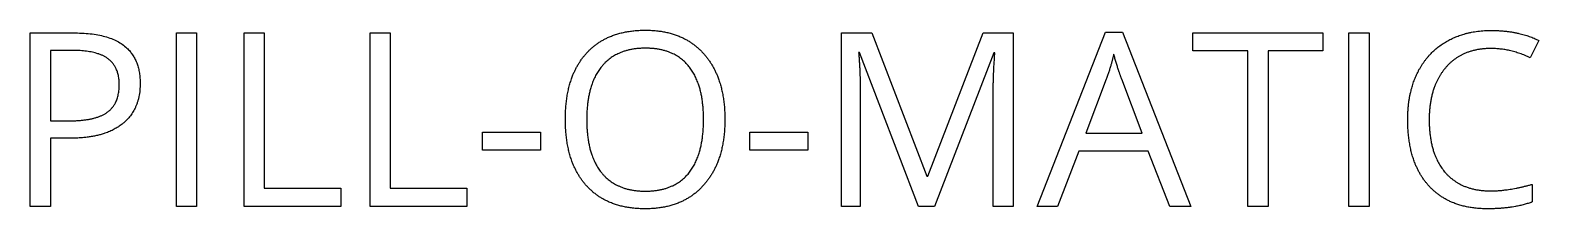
# Model space of a CAD drawing. Extents: x -54 to 55, y -6 to 6.
import ezdxf

# ---------------------------------------------------------------- set-up
doc = ezdxf.new("R2010")
doc.units = 0
doc.layers.add('MODELSKETCH_VISIBLE', color=7, linetype='CONTINUOUS')

msp = doc.modelspace()

# ---------------------------------------------------------------- linework, layer by layer
at = {"layer": 'MODELSKETCH_VISIBLE'}
for p, q in [((-54.14, 6.2), (-50.89, 6.2)), ((-54.14, -6.31), (-54.14, 6.2)), ((-43.59, 6.2), (-42.13, 6.2)), ((-43.59, -6.31), (-43.59, 6.2)), ((-42.13, 6.2), (-42.13, -6.31)), ((-38.7, 6.2), (-37.25, 6.2)), ((-38.7, -6.31), (-38.7, 6.2)), ((-37.25, 6.2), (-37.25, -4.99)), ((-29.61, 6.2), (-28.15, 6.2)), ((-29.61, -6.31), (-29.61, 6.2)), ((-28.15, 6.2), (-28.15, -4.99)), ((4.41, -6.31), (4.41, 6.2)), ((4.41, 6.2), (6.6, 6.2)), ((6.6, 6.2), (10.57, -4.12)), ((10.64, -4.12), (14.63, 6.2)), ((14.63, 6.2), (16.8, 6.2)), ((16.8, 6.2), (16.8, -6.31)), ((18.52, -6.31), (23.46, 6.25)), ((23.46, 6.25), (24.69, 6.25)), ((24.69, 6.25), (29.61, -6.31)), ((29.76, 6.2), (39.14, 6.2)), ((29.76, 4.91), (29.76, 6.2)), ((39.14, 6.2), (39.14, 4.91)), ((41.02, 6.2), (42.48, 6.2)), ((41.02, -6.31), (41.02, 6.2)), ((42.48, 6.2), (42.48, -6.31)), ((54.72, 5.66), (54.1, 4.41)), ((-52.68, 4.94), (-52.68, -0.14)), ((-51.06, 4.94), (-52.68, 4.94)), ((5.71, 4.78), (5.64, 4.78)), ((9.95, -6.31), (5.71, 4.78)), ((15.4, 4.76), (11.12, -6.31)), ((15.47, 4.76), (15.4, 4.76)), ((33.72, 4.91), (29.76, 4.91)), ((33.72, -6.31), (33.72, 4.91)), ((35.18, 4.91), (35.18, -6.31)), ((39.14, 4.91), (35.18, 4.91)), ((23.51, 2.86), (22.04, -1.02)), ((26.09, -1.02), (24.63, 2.86)), ((5.76, 1.65), (5.76, -6.31)), ((15.35, -6.31), (15.35, 1.75)), ((-52.68, -0.14), (-51.37, -0.14)), ((-21.51, -2.26), (-21.51, -0.96)), ((-21.51, -0.96), (-17.31, -0.96)), ((-17.31, -0.96), (-17.31, -2.26)), ((-2.22, -0.96), (1.98, -0.96)), ((-2.22, -2.26), (-2.22, -0.96)), ((1.98, -0.96), (1.98, -2.26)), ((22.04, -1.02), (26.09, -1.02)), ((-52.68, -1.39), (-52.68, -6.31)), ((-51.21, -1.39), (-52.68, -1.39)), ((-17.31, -2.26), (-21.51, -2.26)), ((1.98, -2.26), (-2.22, -2.26)), ((21.53, -2.33), (19.99, -6.31)), ((26.54, -2.33), (21.53, -2.33)), ((28.1, -6.31), (26.54, -2.33)), ((10.57, -4.12), (10.64, -4.12)), ((-37.25, -4.99), (-31.73, -4.99)), ((-31.73, -4.99), (-31.73, -6.31)), ((-28.15, -4.99), (-22.63, -4.99)), ((-22.63, -4.99), (-22.63, -6.31)), ((54.23, -4.72), (54.23, -5.99)), ((-52.68, -6.31), (-54.14, -6.31)), ((-42.13, -6.31), (-43.59, -6.31)), ((-31.73, -6.31), (-38.7, -6.31)), ((-22.63, -6.31), (-29.61, -6.31)), ((5.76, -6.31), (4.41, -6.31)), ((11.12, -6.31), (9.95, -6.31)), ((16.8, -6.31), (15.35, -6.31)), ((19.99, -6.31), (18.52, -6.31)), ((29.61, -6.31), (28.1, -6.31)), ((35.18, -6.31), (33.72, -6.31)), ((42.48, -6.31), (41.02, -6.31))]:
    msp.add_line(p, q, dxfattribs=at)
for points in [[(-50.89, 6.2), (-46.2, 6.2), (-46.2, 2.56)], [(-14.01, 4.72), (-12.51, 6.4), (-9.74, 6.4)], [(-9.74, 6.4), (-7.04, 6.4), (-5.53, 4.69)], [(45.98, 3.35), (46.7, 4.81), (48.07, 5.59)], [(48.07, 5.59), (49.43, 6.38), (51.28, 6.38)], [(51.28, 6.38), (53.25, 6.38), (54.72, 5.66)], [(-48.52, 4.34), (-49.34, 4.94), (-51.06, 4.94)], [(-15.52, -0.02), (-15.52, 3.04), (-14.01, 4.72)], [(-9.74, 5.1), (-11.82, 5.1), (-12.9, 3.78)], [(-6.61, 3.79), (-7.67, 5.1), (-9.74, 5.1)], [(-5.53, 4.69), (-4.01, 2.98), (-4.01, -0.04)], [(5.64, 4.78), (5.76, 3.46), (5.76, 1.65)], [(15.35, 1.75), (15.35, 3.14), (15.47, 4.76)], [(24.05, 4.66), (23.86, 3.84), (23.51, 2.86)], [(24.63, 2.86), (24.35, 3.59), (24.05, 4.66)], [(51.26, 5.08), (49.2, 5.08), (48.01, 3.71)], [(54.1, 4.41), (52.68, 5.08), (51.26, 5.08)], [(-47.71, 2.49), (-47.71, 3.73), (-48.52, 4.34)], [(-12.9, 3.78), (-13.98, 2.47), (-13.98, -0.04)], [(-5.55, -0.04), (-5.55, 2.49), (-6.61, 3.79)], [(45.26, -0.04), (45.26, 1.9), (45.98, 3.35)], [(48.01, 3.71), (46.81, 2.33), (46.81, -0.05)], [(-48.57, 0.48), (-47.71, 1.11), (-47.71, 2.49)], [(-46.2, 2.56), (-46.2, 0.66), (-47.5, -0.37)], [(-51.37, -0.14), (-49.44, -0.14), (-48.57, 0.48)], [(-47.5, -0.37), (-48.8, -1.39), (-51.21, -1.39)], [(-14.02, -4.79), (-15.52, -3.1), (-15.52, -0.02)], [(-13.98, -0.04), (-13.98, -2.58), (-12.9, -3.89)], [(-6.61, -3.9), (-5.55, -2.59), (-5.55, -0.04)], [(-4.01, -0.04), (-4.01, -3.04), (-5.53, -4.76)], [(46.76, -4.8), (45.26, -3.12), (45.26, -0.04)], [(46.81, -0.05), (46.81, -2.51), (47.96, -3.85)], [(-12.9, -3.89), (-11.82, -5.21), (-9.75, -5.21)], [(-9.75, -5.21), (-7.68, -5.21), (-6.61, -3.9)], [(47.96, -3.85), (49.12, -5.19), (51.25, -5.19)], [(-9.75, -6.48), (-12.52, -6.48), (-14.02, -4.79)], [(-5.53, -4.76), (-7.05, -6.48), (-9.75, -6.48)], [(51.02, -6.48), (48.26, -6.48), (46.76, -4.8)], [(51.25, -5.19), (52.55, -5.19), (54.23, -4.72)], [(54.23, -5.99), (52.93, -6.48), (51.02, -6.48)]]:
    msp.add_open_spline(points, degree=2, dxfattribs=at)

doc.saveas('drawing.dxf')
